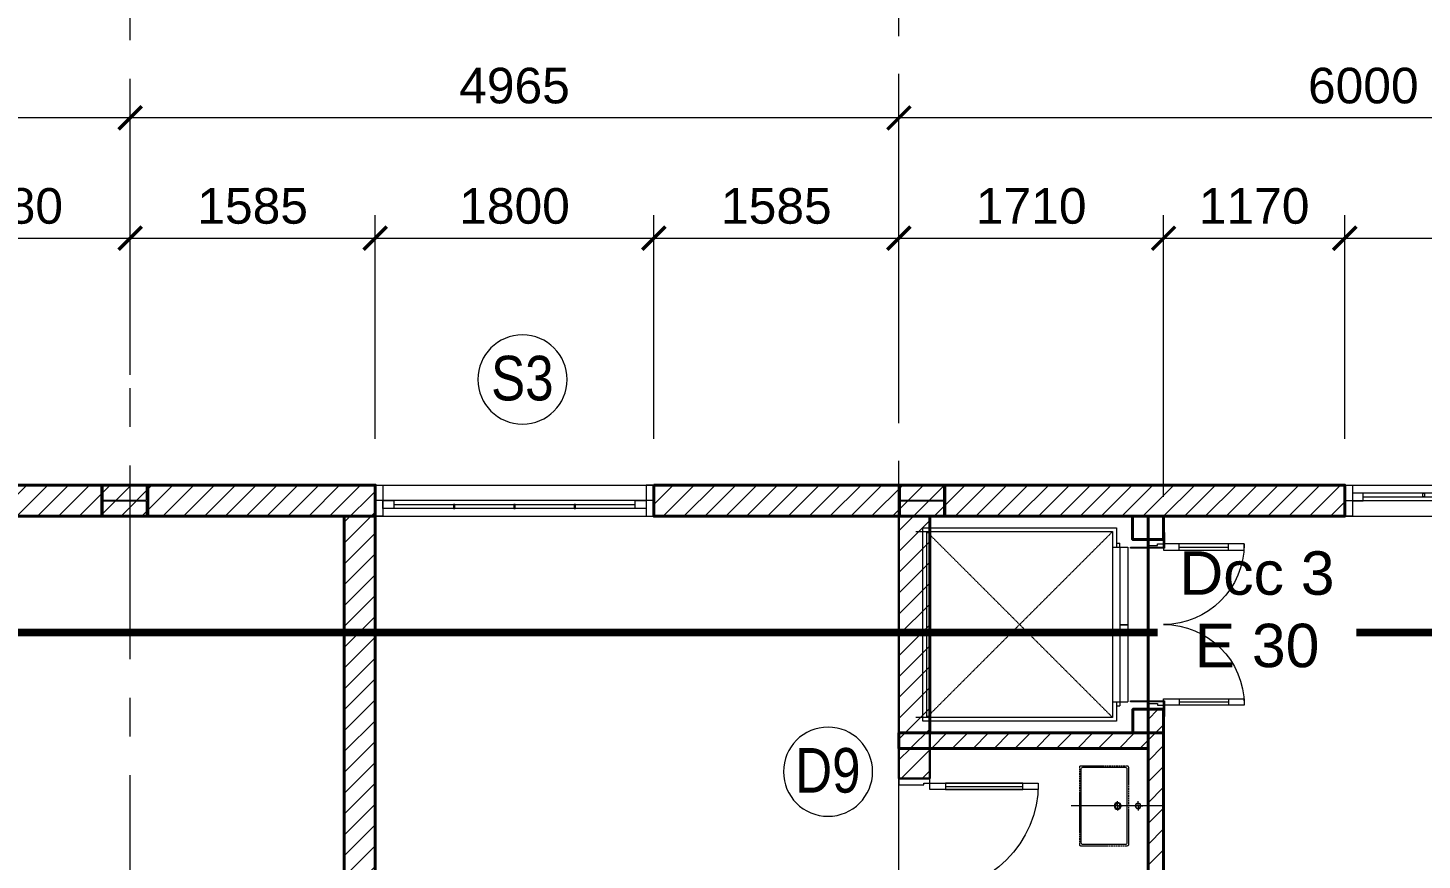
# Model space of a CAD drawing. Header units: millimetres. Extents: x 886808 to 1650903, y -1008069 to 230892.
# Drawn here: x 939293 to 948298, y -472812 to -467435 of the extents above; entities that cross this region are included whole.
import ezdxf
from ezdxf.enums import TextEntityAlignment as Align

# ---------------------------------------------------------------- set-up
doc = ezdxf.new("R2010")
doc.units = ezdxf.units.MM
for name, pattern in [('2nd Fl type B$0$$0$3.tuong bao ngoai$0$HIDDEN', [0.375, 0.25, -0.125]), ('CENTER', [2, 1.25, -0.25, 0.25, -0.25]), ('Overhead', [3.96875, 2.38125, -1.5875]), ('VE SINH$0$ACAD_ISO02W100', [15, 12, -3])]:
    doc.linetypes.add(name, pattern=pattern)
doc.layers.get('0').update_dxf_attribs({"lineweight": 0})
for name, color, linetype, lineweight in [('01- NET TUONG- 242', 242, 'Continuous', 40), ('03- Net Cua- 153', 153, 'Continuous', 9), ('8l NET TO', 8, 'Continuous', 9), ('A-GENM', 13, 'Continuous', 5), ('A-GLAZ-CURT', 52, 'Continuous', 5), ('A-Wall', 113, 'Continuous', 30), ('A_Dim', 8, 'Continuous', 5), ('DS_Dim', 8, 'Continuous', 0), ('HACTH', 8, 'Continuous', 0), ('I-FURN', 252, 'Continuous', 5), ('net vl', 33, 'Continuous', 5), ('X-BT-MB-F1$0$SP-CỬA', 157, 'Continuous', 0)]:
    doc.layers.add(name, color=color, linetype=linetype, lineweight=lineweight)
doc.styles.add('OBAYASHI', font='ARIALN.TTF')
doc.styles.add('Roof Fl type B$0$GHICHUTHUONG', font='arial.ttf', dxfattribs={"width": 0.8})
doc.styles.add('TIÊU ĐỀ', font='arial.ttf', dxfattribs={"height": 230})
doc.styles.add('TRUNG TIN', font='')
doc.styles.get('TRUNG TIN').set_extended_font_data('VNI-Helve-Condense')
doc.dimstyles.new('1-100', dxfattribs={"dimtxt": 230, "dimasz": 150, "dimexe": 150, "dimexo": 300, "dimgap": 90, "dimtad": 1, "dimdec": 0, "dimrnd": 5, "dimzin": 0, "dimtxsty": 'TIÊU ĐỀ', "dimblk": 'ARCHTICK', "dimcen": 100, "dimdle": 120, "dimclrd": 256, "dimclre": 256, "dimclrt": 2, "dimadec": 0, "dimazin": 0, "dimtfac": 1, "dimtdec": 0, "dimtix": 1, "dimtmove": 1, "dimatfit": 3, "dimldrblk": 'OPEN30', "dimfxl": 900, "dimtolj": 1, "dimtzin": 0, "dimlwd": 13, "dimlwe": 13, "dimarcsym": 1})

# ---------------------------------------------------------------- blocks, each defined once
blk = doc.blocks.new('TRUC KHU BEP')
at = {"layer": '8l NET TO', "color": 251, "linetype": 'CENTER', "ltscale": 1000, "true_color": 0x636466, "transparency": 33554636}
for p, q in [((10000, -3998.8), (10000, 41158.2)), ((5034.7, -4023.5), (5034.7, 41133.5)), ((-5729.4, 37100), (13215, 37100))]:
    blk.add_line(p, q, dxfattribs=at)
blk = doc.blocks.new('_ArchTick')
at = {"color": 0, "linetype": 'ByBlock', "const_width": 0.15}
blk.add_lwpolyline([(-0.5, -0.5), (0.5, 0.5)], dxfattribs=at)
blk = doc.blocks.new('*D622')
at = {"layer": 'A_Dim', "lineweight": 13, "transparency": 16777216}
for p, q in [((934988.6, -470089.7), (934988.6, -467117.1)), ((965418.6, -470089.7), (965418.6, -467117.1)), ((965538.6, -467267.1), (934868.6, -467267.1))]:
    blk.add_line(p, q, dxfattribs=at)
at = {"layer": 'Defpoints', "color": 0, "transparency": 16777216}
for p in [(934988.6, -467267.1), (934988.6, -470389.7), (965418.6, -470389.7)]:
    blk.add_point(p, dxfattribs=at)
at = {"layer": 'A_Dim', "lineweight": 13, "transparency": 16777216, "xscale": 150, "yscale": 150, "zscale": 150, "rotation": 180}
blk.add_blockref('_ArchTick', (934988.6, -467267.1), dxfattribs=at)
at = {"layer": 'A_Dim', "lineweight": 13, "transparency": 16777216, "xscale": 150, "yscale": 150, "zscale": 150}
blk.add_blockref('_ArchTick', (965418.6, -467267.1), dxfattribs=at)
at = {"layer": 'A_Dim', "color": 2, "transparency": 16777216, "insert": (950203.6, -467059.6), "char_height": 230, "attachment_point": 5, "style": 'TIÊU ĐỀ'}
blk.add_mtext('\\A1;30430', dxfattribs=at)
blk = doc.blocks.new('_Open30')
at = {"color": 0, "linetype": 'ByBlock', "lineweight": -2}
for p, q in [((-1, 0.268), (0, 0)), ((0, 0), (-1, -0.268)), ((0, 0), (-1, 0))]:
    blk.add_line(p, q, dxfattribs=at)
blk = doc.blocks.new('*D252')
at = {"layer": 'A_Dim', "lineweight": 13, "transparency": 16777216}
for p, q in [((944918.6, -469452.5), (944918.6, -467867.1)), ((950918.6, -470089.7), (950918.6, -467867.1)), ((951038.6, -468017.1), (944798.6, -468017.1))]:
    blk.add_line(p, q, dxfattribs=at)
at = {"layer": 'Defpoints', "color": 0, "transparency": 16777216}
for p in [(944918.6, -468017.1), (944918.6, -469752.5), (950918.6, -470389.7)]:
    blk.add_point(p, dxfattribs=at)
at = {"layer": 'A_Dim', "lineweight": 13, "transparency": 16777216, "xscale": 150, "yscale": 150, "zscale": 150, "rotation": 180}
blk.add_blockref('_ArchTick', (944918.6, -468017.1), dxfattribs=at)
at = {"layer": 'A_Dim', "lineweight": 13, "transparency": 16777216, "xscale": 150, "yscale": 150, "zscale": 150}
blk.add_blockref('_ArchTick', (950918.6, -468017.1), dxfattribs=at)
at = {"layer": 'A_Dim', "color": 2, "transparency": 16777216, "insert": (947918.6, -467809.6), "char_height": 230, "attachment_point": 5, "style": 'TIÊU ĐỀ'}
blk.add_mtext('\\A1;6000', dxfattribs=at)
blk = doc.blocks.new('*D253')
at = {"layer": 'A_Dim', "lineweight": 13, "transparency": 16777216}
for p, q in [((939953.3, -468924.8), (939953.3, -467867.1)), ((944918.6, -469452.5), (944918.6, -467867.1)), ((945038.6, -468017.1), (939833.3, -468017.1))]:
    blk.add_line(p, q, dxfattribs=at)
at = {"layer": 'Defpoints', "color": 0, "transparency": 16777216}
for p in [(939953.3, -468017.1), (939953.3, -469224.8), (944918.6, -469752.5)]:
    blk.add_point(p, dxfattribs=at)
at = {"layer": 'A_Dim', "lineweight": 13, "transparency": 16777216, "xscale": 150, "yscale": 150, "zscale": 150, "rotation": 180}
blk.add_blockref('_ArchTick', (939953.3, -468017.1), dxfattribs=at)
at = {"layer": 'A_Dim', "lineweight": 13, "transparency": 16777216, "xscale": 150, "yscale": 150, "zscale": 150}
blk.add_blockref('_ArchTick', (944918.6, -468017.1), dxfattribs=at)
at = {"layer": 'A_Dim', "color": 2, "transparency": 16777216, "insert": (942436, -467809.6), "char_height": 230, "attachment_point": 5, "style": 'TIÊU ĐỀ'}
blk.add_mtext('\\A1;4965', dxfattribs=at)
blk = doc.blocks.new('*D254')
at = {"layer": 'A_Dim', "lineweight": 13, "transparency": 16777216}
for p, q in [((934988.6, -470089.7), (934988.6, -467867.1)), ((939953.3, -468924.8), (939953.3, -467867.1)), ((940073.3, -468017.1), (934868.6, -468017.1))]:
    blk.add_line(p, q, dxfattribs=at)
at = {"layer": 'Defpoints', "color": 0, "transparency": 16777216}
for p in [(934988.6, -468017.1), (939953.3, -469224.8), (934988.6, -470389.7)]:
    blk.add_point(p, dxfattribs=at)
at = {"layer": 'A_Dim', "lineweight": 13, "transparency": 16777216, "xscale": 150, "yscale": 150, "zscale": 150, "rotation": 180}
blk.add_blockref('_ArchTick', (934988.6, -468017.1), dxfattribs=at)
at = {"layer": 'A_Dim', "lineweight": 13, "transparency": 16777216, "xscale": 150, "yscale": 150, "zscale": 150}
blk.add_blockref('_ArchTick', (939953.3, -468017.1), dxfattribs=at)
at = {"layer": 'A_Dim', "color": 2, "transparency": 16777216, "insert": (937471, -467809.6), "char_height": 230, "attachment_point": 5, "style": 'TIÊU ĐỀ'}
blk.add_mtext('\\A1;4965', dxfattribs=at)
blk = doc.blocks.new('*U111')
at = {"layer": 'X-BT-MB-F1$0$SP-CỬA', "transparency": 33554636}
for p, q in [((100, -70), (100, -30)), ((100, -50), (420.2, -50)), ((420.2, -70), (420.2, -30)), ((100, -1030.5), (100, -1070.5)), ((100, -1050.5), (420.2, -1050.5)), ((420.2, -1030.5), (420.2, -1070.5))]:
    blk.add_line(p, q, dxfattribs=at)
for points in [[(-100, 0), (-100, -40), (-40, -40), (-40, -30), (0, -30), (0, 0)], [(0, -30), (0, -70), (520.2, -70), (520.2, -30)], [(-100, -1100.5), (-100, -1060.5), (-40, -1060.5), (-40, -1070.5), (0, -1070.5), (0, -1100.5)], [(0, -1070.5), (0, -1030.5), (520.2, -1030.5), (520.2, -1070.5)]]:
    blk.add_lwpolyline(points, close=True, dxfattribs=at)
at = {"layer": 'X-BT-MB-F1$0$SP-CỬA', "ltscale": 100, "transparency": 33554636}
for centre, start, end in [((0, -30), 269.99898, 359.99894), ((0, -1070.5), 359.99901, 89.99898)]:
    blk.add_arc(centre, 520.2, start, end, dxfattribs=at)
blk = doc.blocks.new('DAC_Lift Assembly - DAC_Lift Assembly-6429689-MẶT BẰNG BỐ TRÍ TẦNG 1')
at = {"layer": 'A-GENM', "transparency": 33554636}
for p, q in [((-1025, 121), (-875, 121)), ((-1025, 121), (-1025, 115)), ((-875, 121), (-875, 115)), ((-744, 121), (-844, 121)), ((-844, 121), (-844, 115)), ((-844, 115), (-750, 115)), ((-750, 115), (-750, -98)), ((-744, -98), (-744, 121)), ((344, 121), (244, 121)), ((244, 121), (244, -98)), ((250, -98), (250, 115)), ((250, 115), (344, 115)), ((344, 115), (344, 121)), ((-750, -168), (-775, -168)), ((-775, -190), (-775, -168)), ((-750, -98), (-744, -98)), ((-750, -165), (-750, -115)), ((-251, -115), (-750, -115)), ((-750, -165), (-251, -165)), ((-750, -215), (-750, -168)), ((-251, -165), (-251, -115)), ((-249, -165), (-249, -115)), ((250, -115), (-249, -115)), ((-249, -165), (250, -165)), ((244, -98), (250, -98)), ((250, -165), (250, -115)), ((250, -168), (275, -168)), ((250, -215), (250, -168)), ((275, -190), (275, -168)), ((-750, -190), (-875, -190)), ((-875, -190), (-875, -1440)), ((-850, -215), (-850, -1485)), ((350, -215), (-850, -215)), ((-850, -215), (-850, -1415)), ((375, -190), (250, -190)), ((350, -1485), (350, -215)), ((350, -1415), (350, -215)), ((375, -1440), (375, -190)), ((-875, -1440), (375, -1440)), ((-850, -1415), (350, -1415))]:
    blk.add_line(p, q, dxfattribs=at)
at = {"layer": 'A-GENM', "linetype": 'Overhead', "transparency": 33554636}
for p, q in [((-850, -1415), (350, -215)), ((-850, -215), (350, -1415))]:
    blk.add_line(p, q, dxfattribs=at)
at = {"layer": 'net vl', "ltscale": 300, "transparency": 33554636, "extrusion": (1.99684e-08, -4.10546e-11, 1), "zscale": -1.000000000000002, "rotation": 90.0010245503392}
blk.add_blockref('*U111', (-800, 115, 0), dxfattribs=at)
blk = doc.blocks.new('*U85')
at = {"color": 7, "ltscale": 5, "transparency": 33554636}
for p, q in [((-2000, 100), (-2000, -100)), ((-200, 100), (-200, -100))]:
    blk.add_line(p, q, dxfattribs=at)
at = {"ltscale": 40, "transparency": 33554636}
for p, q in [((-250, 100), (-1950, 100)), ((-320, -25), (-1880, -25)), ((-1880, -50), (-320, -50))]:
    blk.add_line(p, q, dxfattribs=at)
at = {"color": 0, "ltscale": 40, "transparency": 33554636}
for p, q in [((-2000, 0), (-200, 0)), ((-200, -100), (-2000, -100))]:
    blk.add_line(p, q, dxfattribs=at)
at = {"color": 0, "lineweight": -2, "transparency": 33554636}
for points in [[(-2000, 100), (-1950, 100), (-1950, -100), (-2000, -100)], [(-200, 100), (-250, 100), (-250, -100), (-200, -100)]]:
    blk.add_lwpolyline(points, close=True, dxfattribs=at)
at = {"ltscale": 40, "transparency": 33554636}
for points in [[(-1950, -50), (-1880, -50), (-1880, 0), (-1950, 0)], [(-320, -50), (-250, -50), (-250, 0), (-320, 0)], [(-1494.9, -25), (-1485.1, -25), (-1485.1, -50), (-1494.9, -50)], [(-1104.9, -25), (-1095.1, -25), (-1095.1, -50), (-1104.9, -50)], [(-714.9, -25), (-705.1, -25), (-705.1, -50), (-714.9, -50)]]:
    blk.add_lwpolyline(points, close=True, dxfattribs=at)
blk = doc.blocks.new('*U1454')
at = {"color": 7, "ltscale": 5, "transparency": 33554636}
for p, q in [((-2000, 100), (-2000, -100)), ((-200, 100), (-200, -100))]:
    blk.add_line(p, q, dxfattribs=at)
at = {"ltscale": 40, "transparency": 33554636}
for p, q in [((-250, 100), (-1950, 100)), ((-1880, 50), (-320, 50)), ((-320, 25), (-1880, 25))]:
    blk.add_line(p, q, dxfattribs=at)
at = {"color": 0, "ltscale": 40, "transparency": 33554636}
for p, q in [((-2000, 0), (-200, 0)), ((-200, -100), (-2000, -100))]:
    blk.add_line(p, q, dxfattribs=at)
at = {"color": 0, "lineweight": -2, "transparency": 33554636}
for points in [[(-2000, 100), (-1950, 100), (-1950, -100), (-2000, -100)], [(-200, 100), (-250, 100), (-250, -100), (-200, -100)]]:
    blk.add_lwpolyline(points, close=True, dxfattribs=at)
at = {"ltscale": 40, "transparency": 33554636}
for points in [[(-1950, 50), (-1880, 50), (-1880, 0), (-1950, 0)], [(-1494.9, 25), (-1485.1, 25), (-1485.1, 50), (-1494.9, 50)], [(-1104.9, 25), (-1095.1, 25), (-1095.1, 50), (-1104.9, 50)], [(-714.9, 25), (-705.1, 25), (-705.1, 50), (-714.9, 50)], [(-320, 50), (-250, 50), (-250, 0), (-320, 0)]]:
    blk.add_lwpolyline(points, close=True, dxfattribs=at)
blk = doc.blocks.new('so thu tu bac thang')
at = {"ltscale": 300}
blk.add_circle((37.7, 0), 125, dxfattribs=at)
at = {"style": 'OBAYASHI'}
blk.add_attdef('SO_THU_TU_BAC_THANG', (-91.5, -138.5), '', height=300, dxfattribs=at)
blk = doc.blocks.new('*D1328')
at = {"layer": 'A_Dim', "lineweight": 13, "transparency": 16777216}
for p, q in [((938371.1, -470189.7), (938371.1, -468644.5)), ((939953.3, -469676.5), (939953.3, -468644.5)), ((938251.1, -468794.5), (940073.3, -468794.5))]:
    blk.add_line(p, q, dxfattribs=at)
at = {"layer": 'Defpoints', "color": 0, "transparency": 16777216}
for p in [(939953.3, -468794.5), (939953.3, -469976.5), (938371.1, -470489.7)]:
    blk.add_point(p, dxfattribs=at)
at = {"layer": 'A_Dim', "lineweight": 13, "transparency": 16777216, "xscale": 150, "yscale": 150, "zscale": 150, "rotation": 180}
blk.add_blockref('_ArchTick', (938371.1, -468794.5), dxfattribs=at)
at = {"layer": 'A_Dim', "lineweight": 13, "transparency": 16777216, "xscale": 150, "yscale": 150, "zscale": 150}
blk.add_blockref('_ArchTick', (939953.3, -468794.5), dxfattribs=at)
at = {"layer": 'A_Dim', "color": 2, "transparency": 16777216, "insert": (939162.2, -468587.1), "char_height": 230, "attachment_point": 5, "style": 'TIÊU ĐỀ'}
blk.add_mtext('\\A1;1580', dxfattribs=at)
blk = doc.blocks.new('*D1329')
at = {"layer": 'A_Dim', "lineweight": 13, "transparency": 16777216}
for p, q in [((939953.3, -469676.5), (939953.3, -468644.5)), ((941536, -470090.1), (941536, -468644.5)), ((939833.3, -468794.5), (941656, -468794.5))]:
    blk.add_line(p, q, dxfattribs=at)
at = {"layer": 'Defpoints', "color": 0, "transparency": 16777216}
for p in [(941536, -468794.5), (939953.3, -469976.5), (941536, -470390.1)]:
    blk.add_point(p, dxfattribs=at)
at = {"layer": 'A_Dim', "lineweight": 13, "transparency": 16777216, "xscale": 150, "yscale": 150, "zscale": 150, "rotation": 180}
blk.add_blockref('_ArchTick', (939953.3, -468794.5), dxfattribs=at)
at = {"layer": 'A_Dim', "lineweight": 13, "transparency": 16777216, "xscale": 150, "yscale": 150, "zscale": 150}
blk.add_blockref('_ArchTick', (941536, -468794.5), dxfattribs=at)
at = {"layer": 'A_Dim', "color": 2, "transparency": 16777216, "insert": (940744.6, -468587.1), "char_height": 230, "attachment_point": 5, "style": 'TIÊU ĐỀ'}
blk.add_mtext('\\A1;1585', dxfattribs=at)
blk = doc.blocks.new('*D1330')
at = {"layer": 'A_Dim', "lineweight": 13, "transparency": 16777216}
for p, q in [((941536, -470090.1), (941536, -468644.5)), ((943336, -470090.1), (943336, -468644.5)), ((941416, -468794.5), (943456, -468794.5))]:
    blk.add_line(p, q, dxfattribs=at)
at = {"layer": 'Defpoints', "color": 0, "transparency": 16777216}
for p in [(943336, -468794.5), (941536, -470390.1), (943336, -470390.1)]:
    blk.add_point(p, dxfattribs=at)
at = {"layer": 'A_Dim', "lineweight": 13, "transparency": 16777216, "xscale": 150, "yscale": 150, "zscale": 150, "rotation": 180}
blk.add_blockref('_ArchTick', (941536, -468794.5), dxfattribs=at)
at = {"layer": 'A_Dim', "lineweight": 13, "transparency": 16777216, "xscale": 150, "yscale": 150, "zscale": 150}
blk.add_blockref('_ArchTick', (943336, -468794.5), dxfattribs=at)
at = {"layer": 'A_Dim', "color": 2, "transparency": 16777216, "insert": (942436, -468587.1), "char_height": 230, "attachment_point": 5, "style": 'TIÊU ĐỀ'}
blk.add_mtext('\\A1;1800', dxfattribs=at)
blk = doc.blocks.new('*D1331')
at = {"layer": 'A_Dim', "lineweight": 13, "transparency": 16777216}
for p, q in [((943336, -470090.1), (943336, -468644.5)), ((944918.6, -469944.5), (944918.6, -468644.5)), ((943216, -468794.5), (945038.6, -468794.5))]:
    blk.add_line(p, q, dxfattribs=at)
at = {"layer": 'Defpoints', "color": 0, "transparency": 16777216}
for p in [(944918.6, -468794.5), (944918.6, -470244.5), (943336, -470390.1)]:
    blk.add_point(p, dxfattribs=at)
at = {"layer": 'A_Dim', "lineweight": 13, "transparency": 16777216, "xscale": 150, "yscale": 150, "zscale": 150, "rotation": 180}
blk.add_blockref('_ArchTick', (943336, -468794.5), dxfattribs=at)
at = {"layer": 'A_Dim', "lineweight": 13, "transparency": 16777216, "xscale": 150, "yscale": 150, "zscale": 150}
blk.add_blockref('_ArchTick', (944918.6, -468794.5), dxfattribs=at)
at = {"layer": 'A_Dim', "color": 2, "transparency": 16777216, "insert": (944127.3, -468587.1), "char_height": 230, "attachment_point": 5, "style": 'TIÊU ĐỀ'}
blk.add_mtext('\\A1;1585', dxfattribs=at)
blk = doc.blocks.new('*D1332')
at = {"layer": 'A_Dim', "lineweight": 13, "transparency": 16777216}
for p, q in [((944918.6, -469944.5), (944918.6, -468644.5)), ((946628.6, -470464.7), (946628.6, -468644.5)), ((944798.6, -468794.5), (946748.6, -468794.5))]:
    blk.add_line(p, q, dxfattribs=at)
at = {"layer": 'Defpoints', "color": 0, "transparency": 16777216}
for p in [(946628.6, -468794.5), (944918.6, -470244.5), (946628.6, -470764.7)]:
    blk.add_point(p, dxfattribs=at)
at = {"layer": 'A_Dim', "lineweight": 13, "transparency": 16777216, "xscale": 150, "yscale": 150, "zscale": 150, "rotation": 180}
blk.add_blockref('_ArchTick', (944918.6, -468794.5), dxfattribs=at)
at = {"layer": 'A_Dim', "lineweight": 13, "transparency": 16777216, "xscale": 150, "yscale": 150, "zscale": 150}
blk.add_blockref('_ArchTick', (946628.6, -468794.5), dxfattribs=at)
at = {"layer": 'A_Dim', "color": 2, "transparency": 16777216, "insert": (945773.6, -468587.1), "char_height": 230, "attachment_point": 5, "style": 'TIÊU ĐỀ'}
blk.add_mtext('\\A1;1710', dxfattribs=at)
blk = doc.blocks.new('*D1333')
at = {"layer": 'A_Dim', "lineweight": 13, "transparency": 16777216}
for p, q in [((946628.6, -470464.7), (946628.6, -468644.5)), ((947798.6, -470089.7), (947798.6, -468644.5)), ((946508.6, -468794.5), (947918.6, -468794.5))]:
    blk.add_line(p, q, dxfattribs=at)
at = {"layer": 'Defpoints', "color": 0, "transparency": 16777216}
for p in [(947798.6, -468794.5), (947798.6, -470389.7), (946628.6, -470764.7)]:
    blk.add_point(p, dxfattribs=at)
at = {"layer": 'A_Dim', "lineweight": 13, "transparency": 16777216, "xscale": 150, "yscale": 150, "zscale": 150, "rotation": 180}
blk.add_blockref('_ArchTick', (946628.6, -468794.5), dxfattribs=at)
at = {"layer": 'A_Dim', "lineweight": 13, "transparency": 16777216, "xscale": 150, "yscale": 150, "zscale": 150}
blk.add_blockref('_ArchTick', (947798.6, -468794.5), dxfattribs=at)
at = {"layer": 'A_Dim', "color": 2, "transparency": 16777216, "insert": (947213.6, -468587.1), "char_height": 230, "attachment_point": 5, "style": 'TIÊU ĐỀ'}
blk.add_mtext('\\A1;1170', dxfattribs=at)
blk = doc.blocks.new('*D1334')
at = {"layer": 'A_Dim', "lineweight": 13, "transparency": 16777216}
for p, q in [((947798.6, -470089.7), (947798.6, -468644.5)), ((949598.6, -470090.4), (949598.6, -468644.5)), ((947678.6, -468794.5), (949718.6, -468794.5))]:
    blk.add_line(p, q, dxfattribs=at)
at = {"layer": 'Defpoints', "color": 0, "transparency": 16777216}
for p in [(949598.6, -468794.5), (947798.6, -470389.7), (949598.6, -470390.4)]:
    blk.add_point(p, dxfattribs=at)
at = {"layer": 'A_Dim', "lineweight": 13, "transparency": 16777216, "xscale": 150, "yscale": 150, "zscale": 150, "rotation": 180}
blk.add_blockref('_ArchTick', (947798.6, -468794.5), dxfattribs=at)
at = {"layer": 'A_Dim', "lineweight": 13, "transparency": 16777216, "xscale": 150, "yscale": 150, "zscale": 150}
blk.add_blockref('_ArchTick', (949598.6, -468794.5), dxfattribs=at)
at = {"layer": 'A_Dim', "color": 2, "transparency": 16777216, "insert": (948698.6, -468587.1), "char_height": 230, "attachment_point": 5, "style": 'TIÊU ĐỀ'}
blk.add_mtext('\\A1;1800', dxfattribs=at)
blk = doc.blocks.new('*U1419')
at = {"layer": 'X-BT-MB-F1$0$SP-CỬA', "transparency": 33554636}
blk.add_line((-50, 100), (-50, 600), dxfattribs=at)
for points in [[(-30, 0), (-30, 700), (-70, 700), (-70, 0)], [(-30, 100), (-70, 100), (-70, 600), (-30, 600)], [(-760, -200), (-720, -200), (-720, -40), (-730, -40), (-730, 0), (-760, 0)], [(0, -200), (-40, -200), (-40, -40), (-30, -40), (-30, 0), (0, 0)]]:
    blk.add_lwpolyline(points, close=True, dxfattribs=at)
at = {"layer": 'X-BT-MB-F1$0$SP-CỬA', "ltscale": 100, "transparency": 33554636}
blk.add_arc((-30, 0), 700, 90, 180, dxfattribs=at)
blk = doc.blocks.new('*U172')
at = {"color": 251, "lineweight": 5, "transparency": 33554636}
for q in [(-30, -65), (30, -65)]:
    blk.add_line((0, -65), q, dxfattribs=at)
at = {"lineweight": 5, "transparency": 33554636}
blk.add_line((0, -65), (0, -35), dxfattribs=at)
at = {"color": 0, "transparency": 33554636}
blk.add_circle((0, -65), 18, dxfattribs=at)
at = {"color": 165, "transparency": 33554636}
blk.add_circle((0, -65), 16, dxfattribs=at)
at = {"transparency": 33554636}
blk.add_wipeout([(-250, -147), (-249.8, -144.8), (-249.3, -143.4), (-248.7, -142), (-247.1, -139.9), (-244.4, -138), (-242.7, -137.4), (-240, -137), (-240, -137), (240, -137), (243, -137.4), (244.9, -138.3), (244.9, -138.3), (247.1, -139.9), (247.8, -140.7), (249, -142.6), (249.5, -144), (249.9, -145.3), (250, -147), (250, -147), (250, -422), (249.4, -425.5), (249.4, -425.5), (247.1, -429.1), (244.1, -431.1), (241.9, -431.8), (240, -432), (-240, -432), (-243.3, -431.4), (-244.7, -430.8), (-244.7, -430.8), (-247.1, -429.1), (-248.1, -427.8), (-248.1, -427.8), (-249.8, -424.1), (-250, -422), (-250, -422)], dxfattribs=at)
at = {"color": 251, "lineweight": 5, "transparency": 33554636}
for p, q in [((0, 100), (0, -497)), ((0, -197), (-30, -197)), ((0, -197), (30, -197))]:
    blk.add_line(p, q, dxfattribs=at)
at = {"lineweight": 5, "transparency": 33554636}
blk.add_line((0, -65), (0, -95), dxfattribs=at)
at = {"transparency": 33554636}
for q in [(0, -167), (0, -227)]:
    blk.add_line((0, -197), q, dxfattribs=at)
at = {"color": 165, "linetype": 'VE SINH$0$ACAD_ISO02W100', "transparency": 33554636}
blk.add_lwpolyline([(260, -432), (260, -137, 0.414214), (250, -127), (-250, -127, 0.414214), (-260, -137), (-260, -432, 0.414214), (-250, -442), (250, -442, 0.414214)], format="xyb", close=True, dxfattribs=at)
at = {"color": 0, "transparency": 33554636}
blk.add_lwpolyline([(250, -422), (250, -147, 0.414214), (240, -137), (-240, -137, 0.414214), (-250, -147), (-250, -422, 0.414214), (-240, -432), (240, -432, 0.414214)], format="xyb", close=True, dxfattribs=at)
blk.add_circle((0, -197), 22.5, dxfattribs=at)
at = {"color": 165, "transparency": 33554636}
blk.add_circle((0, -197), 17.5, dxfattribs=at)
blk = doc.blocks.new('cc')
at = {"layer": 'A-GLAZ-CURT', "transparency": 33554636}
blk.add_lwpolyline([(222569.3, 39756), (222287.3, 39756), (222287.3, 39659), (222278.3, 39659), (222278.3, 39859), (222287.3, 39859), (222287.3, 39762), (222569.3, 39762), (222569.3, 39859), (222578.3, 39859), (222578.3, 39659), (222569.3, 39659)], close=True, dxfattribs=at)
at = {"layer": 'A-Wall', "transparency": 33554636}
blk.add_lwpolyline([(222278.3, 39659), (222578.3, 39659), (222578.3, 39859), (222278.3, 39859)], close=True, dxfattribs=at)

msp = doc.modelspace()

# ---------------------------------------------------------------- linework, layer by layer
at = {"layer": '01- NET TUONG- 242', "transparency": 33554636}
for points in [[(938371.1, -470389.7), (941536, -470389.7), (941536, -470589.7), (938371.1, -470589.7)], [(943336, -470389.7), (947798.6, -470389.7), (947798.6, -470590.4), (943336, -470590.4)], [(941336, -475390.1), (941536, -475390.1), (941536, -470589.7), (941336, -470589.7)], [(946528.6, -471990.1), (945119.1, -471990.1), (945119.1, -470589.7), (946528.6, -470589.7)], [(944918.8, -472090.1), (944918.8, -471990.1), (946528.6, -471990.1), (946528.6, -472090.1)], [(946628.6, -474430.1), (946528.6, -474430.1), (946528.6, -471990.1), (946628.6, -471990.1)]]:
    msp.add_lwpolyline(points, close=True, dxfattribs=at)
at = {"layer": '01- NET TUONG- 242', "transparency": 33554636, "elevation": 0}
msp.add_lwpolyline([(946430.7, -471990.1), (946628.6, -471990.1), (946628.6, -471837.1), (946430.7, -471837.1)], close=True, dxfattribs=at)
at = {"layer": '8l NET TO', "color": 251, "linetype": 'CENTER', "ltscale": 1000, "true_color": 0x636466, "transparency": 33554636}
for p, q in [((944918.6, -511483.1), (944918.6, -466326.1)), ((941785.5, -470390.1), (971474.1, -470390.1))]:
    msp.add_line(p, q, dxfattribs=at)
at = {"layer": 'A-Wall', "transparency": 33554636}
msp.add_lwpolyline([(945119, -472285.7), (944919, -472285.7), (944919.1, -470590.4), (945119.1, -470590.4)], close=True, dxfattribs=at)
at = {"layer": 'I-FURN', "linetype": '2nd Fl type B$0$$0$3.tuong bao ngoai$0$HIDDEN', "ltscale": 1000, "transparency": 33554636, "const_width": 50}
msp.add_lwpolyline([(928603, -471340.9), (970719.9, -471340.9)], dxfattribs=at)

# ---------------------------------------------------------------- block references
at = {"transparency": 33554636}
msp.add_blockref('TRUC KHU BEP', (934918.6, -507490.1), dxfattribs=at)
ref = msp.add_blockref('so thu tu bac thang', (942574.2, -469707.1), dxfattribs=dict(at, xscale=-2.304000000003725, yscale=2.304000000003725, zscale=2.304, rotation=359.9999999985525))
ref.add_attrib('SO_THU_TU_BAC_THANG', 'S3', dxfattribs={"height": 288, "style": 'TRUNG TIN'}).set_placement((942486.5, -469842), align=Align.CENTER)
ref = msp.add_blockref('so thu tu bac thang', (944547.9, -472241), dxfattribs=dict(at, xscale=-2.304000000003725, yscale=2.304000000003725, zscale=2.304, rotation=359.9999999985525))
ref.add_attrib('SO_THU_TU_BAC_THANG', 'D9', dxfattribs={"height": 288, "style": 'TRUNG TIN'}).set_placement((944460.2, -472376), align=Align.CENTER)
at = {"layer": '03- Net Cua- 153', "linetype": 'Continuous', "transparency": 33554636, "xscale": -1}
for name, p in [('*U85', (941336, -470489.7)), ('*U1454', (947598.6, -470490.4))]:
    msp.add_blockref(name, p, dxfattribs=at)
at = {"layer": 'DS_Dim', "transparency": 33554636}
for p in [(717490.3, -510249.1), (722640.3, -510249.1)]:
    msp.add_blockref('cc', p, dxfattribs=at)
at = {"layer": 'net vl', "ltscale": 300, "transparency": 33554636, "extrusion": (1.99684e-08, 4.10546e-11, -1), "rotation": 90.00102455033917}
msp.add_blockref('*U1419', (-945119.1, -472285.7, 0), dxfattribs=at)

# ---------------------------------------------------------------- dimensions: what is measured, and where the dimension line sits
at = {"layer": 'A_Dim', "transparency": 33554636}
for base, p1, p2, picture, middle in [((934988.6, -467267.1), (965418.6, -470389.7), (934988.6, -470389.7), '*D622', (950203.6, -467059.6)), ((934988.6, -468017.1), (939953.3, -469224.8), (934988.6, -470389.7), '*D254', (937471, -467809.6)), ((939953.3, -468017.1), (944918.6, -469752.5), (939953.3, -469224.8), '*D253', (942436, -467809.6)), ((944918.6, -468017.1), (950918.6, -470389.7), (944918.6, -469752.5), '*D252', (947918.6, -467809.6))]:
    dim = msp.add_linear_dim(base=base, p1=p1, p2=p2, dimstyle='1-100', override={"dimscale": 1}, dxfattribs=at)
    dim.commit()
    dim.dimension.update_dxf_attribs({"geometry": picture, "text_midpoint": middle})
at = {"layer": 'A_Dim'}
for base, p1, p2, picture, middle in [((939953.3, -468794.5), (938371.1, -470489.7), (939953.3, -469976.5), '*D1328', (939162.2, -468587.1)), ((941536, -468794.5), (939953.3, -469976.5), (941536, -470390.1), '*D1329', (940744.6, -468587.1)), ((943336, -468794.5), (941536, -470390.1), (943336, -470390.1), '*D1330', (942436, -468587.1)), ((944918.6, -468794.5), (943336, -470390.1), (944918.6, -470244.5), '*D1331', (944127.3, -468587.1)), ((949598.6, -468794.5), (947798.6, -470389.7), (949598.6, -470390.4), '*D1334', (948698.6, -468587.1))]:
    dim = msp.add_linear_dim(base=base, p1=p1, p2=p2, dimstyle='1-100', dxfattribs=at)
    dim.commit()
    dim.dimension.update_dxf_attribs({"geometry": picture, "text_midpoint": middle})

# ---------------------------------------------------------------- next in the draw order: texts
at = {"layer": 'net vl', "ltscale": 300, "transparency": 33554636, "insert": (947231.7, -471193.4), "char_height": 280.71, "attachment_point": 5, "style": 'Roof Fl type B$0$GHICHUTHUONG', "bg_fill": 2}
msp.add_mtext('{\\W1;Dcc 3\\PE 30}', dxfattribs=at)

# ---------------------------------------------------------------- next in the draw order: hatches: boundary and pattern name
at = {"layer": 'HACTH', "transparency": 33554636}
h = msp.add_hatch(dxfattribs=at)
h.set_pattern_fill('ANSI31', color=256, scale=30)
h.paths.add_polyline_path([(958118.6, -475390.1), (958318.6, -475390.1), (958318.6, -470590.1), (958118.6, -470590.1)])
h.paths.add_polyline_path([(953643.6, -470589.9), (958998.6, -470589.7), (958998.6, -470390.1), (953643.6, -470390.4)])
h.paths.add_polyline_path([(955518.6, -503190.2), (950968.6, -503190.2), (950968.6, -503390.1), (955518.6, -503390.1)])
h.paths.add_polyline_path([(934988.6, -470589.7), (935188.6, -470589.7), (935188.6, -471895.8), (934988.6, -471895.8)])
h.paths.add_polyline_path([(943236, -507290.1), (945731.1, -507290.1), (945731.1, -507490.1), (943236, -507490.1)])
h.paths.add_polyline_path([(956518.6, -503190.2), (958318.6, -503190.1), (958318.6, -503390.1), (956518.6, -503390.2)])
h.paths.add_polyline_path([(941336, -475390.1), (941536, -475390.1), (941536, -470589.7), (941336, -470589.7)])
h.paths.add_polyline_path([(957418.6, -475490.2), (958318.6, -475490.1), (958318.6, -475390.1), (957418.6, -475390.2)])
h.paths.add_polyline_path([(950256.1, -507290.1), (951068.6, -507290.1), (951068.6, -507490.1), (950256.1, -507490.1)])
h.paths.add_polyline_path([(947331.1, -507290.1), (948656.1, -507290.1), (948656.1, -507490.1), (947331.1, -507490.1)])
h.paths.add_polyline_path([(934988.6, -499915.1), (935188.6, -499915.1), (935188.6, -504440.1), (934988.6, -504440.1)])
h.paths.add_polyline_path([(935188.6, -480090.1), (934988.6, -480090.1), (934988.6, -486040.1), (935188.6, -486040.1), (935188.6, -484340.1)])
h.paths.add_polyline_path([(934988.6, -470590.1), (936571.1, -470590.1), (936571.1, -470390.1), (934988.6, -470390.1)])
h.paths.add_polyline_path([(938371.1, -470389.7), (941536, -470389.7), (941536, -470589.7), (938371.1, -470589.7)])
h.paths.add_polyline_path([(943336, -470389.7), (947798.6, -470389.7), (947798.6, -470590.4), (943336, -470590.4)])
h.paths.add_polyline_path([(949598.6, -470390.4), (953643.6, -470390.4), (953643.6, -470589.7), (949598.6, -470589.7)])
h.paths.add_polyline_path([(938371.1, -507290.1), (941636, -507290.1), (941636, -507490.1), (938371.1, -507490.1)])
h.paths.add_polyline_path([(934988.6, -507490.1), (936571.1, -507490.1), (936571.1, -507290.1), (934988.6, -507290.1)])
h.paths.add_polyline_path([(960798.6, -470389.8), (964918.6, -470389.8), (964918.6, -470589.7), (960798.6, -470589.7)])
h.paths.add_polyline_path([(951068.6, -507490.1), (951872.6, -507490.1), (951872.6, -507290.1), (951068.6, -507290.1)])
h.paths.add_polyline_path([(953472.6, -507490.1), (954272.6, -507490.1), (954272.6, -507290.1), (953472.6, -507290.1)])
h.paths.add_polyline_path([(955872.6, -507490.1), (956784.8, -507490.1), (956784.8, -507290.1), (955872.6, -507290.1)])
h.paths.add_polyline_path([(951068.6, -503390.1), (951068.6, -507290.1), (950868.6, -507290.1), (950868.6, -503605.1), (950968.6, -503605.1), (950968.6, -503390.1)])
h.paths.add_polyline_path([(950968.6, -501190.2), (950968.6, -503605.1), (950768.6, -503605.1), (950768.6, -501190.2)])
h.paths.add_polyline_path([(946917.9, -500990.1), (950968.6, -500990.1), (950968.6, -501190.2), (946917.9, -501190.2)])
h.paths.add_polyline_path([(946917.8, -502390.2), (947117.8, -502390.2), (947117.8, -503190.1), (946917.8, -503190.1)])
h.paths.add_polyline_path([(947117.8, -501390.2), (946917.8, -501390.2), (946917.9, -501190.2), (947117.9, -501190.2)])
h.paths.add_polyline_path([(948117.9, -503390.1), (948117.9, -503190.1), (942718.6, -503190.1), (942718.6, -503390.1)])
h.paths.add_polyline_path([(943918.6, -502390.2), (943718.6, -502390.2), (943718.6, -503190.1), (943918.6, -503190.1)])
h.paths.add_polyline_path([(943718.6, -501390.2), (943918.6, -501390.2), (943918.6, -501190.2), (943718.6, -501190.2)])
h.paths.add_polyline_path([(939868.6, -501190.2), (943918.6, -501190.2), (943918.6, -500990.1), (939868.6, -500990.2)])
h.paths.add_polyline_path([(939868.6, -501190.2), (939868.6, -500990.2), (936488.6, -500990.2), (936488.6, -501190.2)])
h.paths.add_polyline_path([(935488.6, -500990.1), (935188.6, -500990.1), (935188.6, -501190.1), (935488.6, -501190.1)])
h.paths.add_polyline_path([(940068.6, -501190.2), (940068.6, -507290.1), (939868.6, -507290.1), (939868.6, -501190.2)])
h.paths.add_polyline_path([(944218.3, -507290.1), (944418.3, -507290.1), (944418.2, -503390.1), (944218.2, -503390.1)])
h.paths.add_polyline_path([(945631.7, -507290.1), (945631.7, -507040.1), (944418.3, -507040.1), (944418.3, -507290.2)])
h.paths.add_polyline_path([(945731.7, -506940.1), (945731.7, -507290.1), (944418.3, -507290.2), (944418.3, -506940.1)])
h.paths.add_polyline_path([(935188.6, -492365.1), (934988.6, -492365.1), (934988.6, -491415.1), (935188.6, -491415.1)])
h.paths.add_polyline_path([(935188.6, -473695.8), (934988.6, -473695.8), (934988.6, -475672.3), (935188.6, -475672.3)])
h.paths.add_polyline_path([(935188.6, -489615.1), (934988.6, -489615.1), (934988.6, -488415.1), (935188.6, -488415.1)])
h.paths.add_polyline_path([(935188.6, -506240.1), (934988.6, -506240.1), (934988.6, -507290.1), (935188.6, -507290.1)])
h.paths.add_polyline_path([(935188.6, -486615.1), (934988.6, -486615.1), (934988.6, -486040.1), (935188.6, -486040.1)])
h.paths.add_polyline_path([(934988.6, -478490.2), (935188.6, -478490.2), (935188.6, -477872.3), (934988.6, -477872.3)])
h.paths.add_polyline_path([(935188.6, -495365.1), (934988.6, -495365.1), (934988.6, -494165.1), (935188.6, -494165.1)])
h.paths.add_polyline_path([(935188.6, -498115.1), (934988.6, -498115.1), (934988.6, -497165.1), (935188.6, -497165.1)])
h.paths.add_polyline_path([(946528.6, -475390.1), (946628.6, -475390.1), (946628.6, -475190.1), (946528.6, -475190.1)])
h.paths.add_polyline_path([(945119.3, -473045.7), (944918.8, -473045.7), (944918.6, -475390.1), (945119.1, -475390.1)])
h.paths.add_polyline_path([(944918.6, -473693), (944918.6, -473593), (946528.4, -473593), (946528.4, -473693)])
h.paths.add_polyline_path([(946628.6, -474430.1), (946528.6, -474430.1), (946528.6, -471840.1), (946628.6, -471840.1)])
h.paths.add_polyline_path([(944918.8, -472090.1), (944918.8, -471990.1), (946528.6, -471990.1), (946528.6, -472090.1)])
h.paths.add_polyline_path([(945116.5, -471990.1), (944918.6, -471990.1), (944918.6, -470739.7), (945116.5, -470739.7)])
h.paths.add_polyline_path([(944918.6, -470739.7), (945119.1, -470739.7), (945119.1, -470590.4), (944918.6, -470590.4)])
h.paths.add_polyline_path([(945119, -472285.7), (944919, -472285.7), (944919.1, -472085.6), (945119.1, -472085.6)])
h.paths.add_polyline_path([(935188.6, -475490.1), (936963.2, -475490.1), (936963.2, -475390.2), (935188.6, -475390.2)])
h.paths.add_polyline_path([(941905.1, -475490.1), (938163.2, -475490.1), (938163.2, -475390.1), (941905.1, -475390.2)])
h.paths.add_polyline_path([(943128.5, -475390.2), (955798.6, -475390.1), (955798.6, -475490.1), (943128.5, -475490.2)])
h.paths.add_polyline_path([(932488.6, -477672.3), (932488.6, -475872.3), (934988.6, -475872.3), (934988.6, -476034.9), (935188.6, -476034.9), (935188.6, -475672.3), (932288.6, -475672.3), (932288.6, -477872.3), (935188.6, -477872.3), (935188.6, -477535.3), (934988.6, -477535.3), (934988.6, -477672.3)])

# ---------------------------------------------------------------- next in the draw order: linework, layer by layer
at = {"layer": '01- NET TUONG- 242', "transparency": 33554636}
msp.add_lwpolyline([(946628.6, -470739.7), (946428.1, -470739.7), (946428.1, -470590.4), (946628.6, -470590.4)], close=True, dxfattribs=at)

# ---------------------------------------------------------------- next in the draw order: block references
at = {"layer": 'A-GENM', "transparency": 33554636, "xscale": -1, "rotation": 270.0000000000001}
msp.add_blockref('DAC_Lift Assembly - DAC_Lift Assembly-6429689-MẶT BẰNG BỐ TRÍ TẦNG 1', (946513.6, -471040.1, 0), dxfattribs=at)

# ---------------------------------------------------------------- next in the draw order: dimensions: what is measured, and where the dimension line sits
at = {"layer": 'A_Dim'}
for base, p1, p2, picture, middle in [((946628.6, -468794.5), (944918.6, -470244.5), (946628.6, -470764.7), '*D1332', (945773.6, -468587.1)), ((947798.6, -468794.5), (946628.6, -470764.7), (947798.6, -470389.7), '*D1333', (947213.6, -468587.1))]:
    dim = msp.add_linear_dim(base=base, p1=p1, p2=p2, dimstyle='1-100', dxfattribs=at)
    dim.commit()
    dim.dimension.update_dxf_attribs({"geometry": picture, "text_midpoint": middle})

# ---------------------------------------------------------------- next in the draw order: block references
at = {"color": 250, "lineweight": 18, "transparency": 33554636, "xscale": -1, "rotation": 270}
msp.add_blockref('*U172', (946528.6, -472462), dxfattribs=at)

doc.saveas('drawing.dxf')
